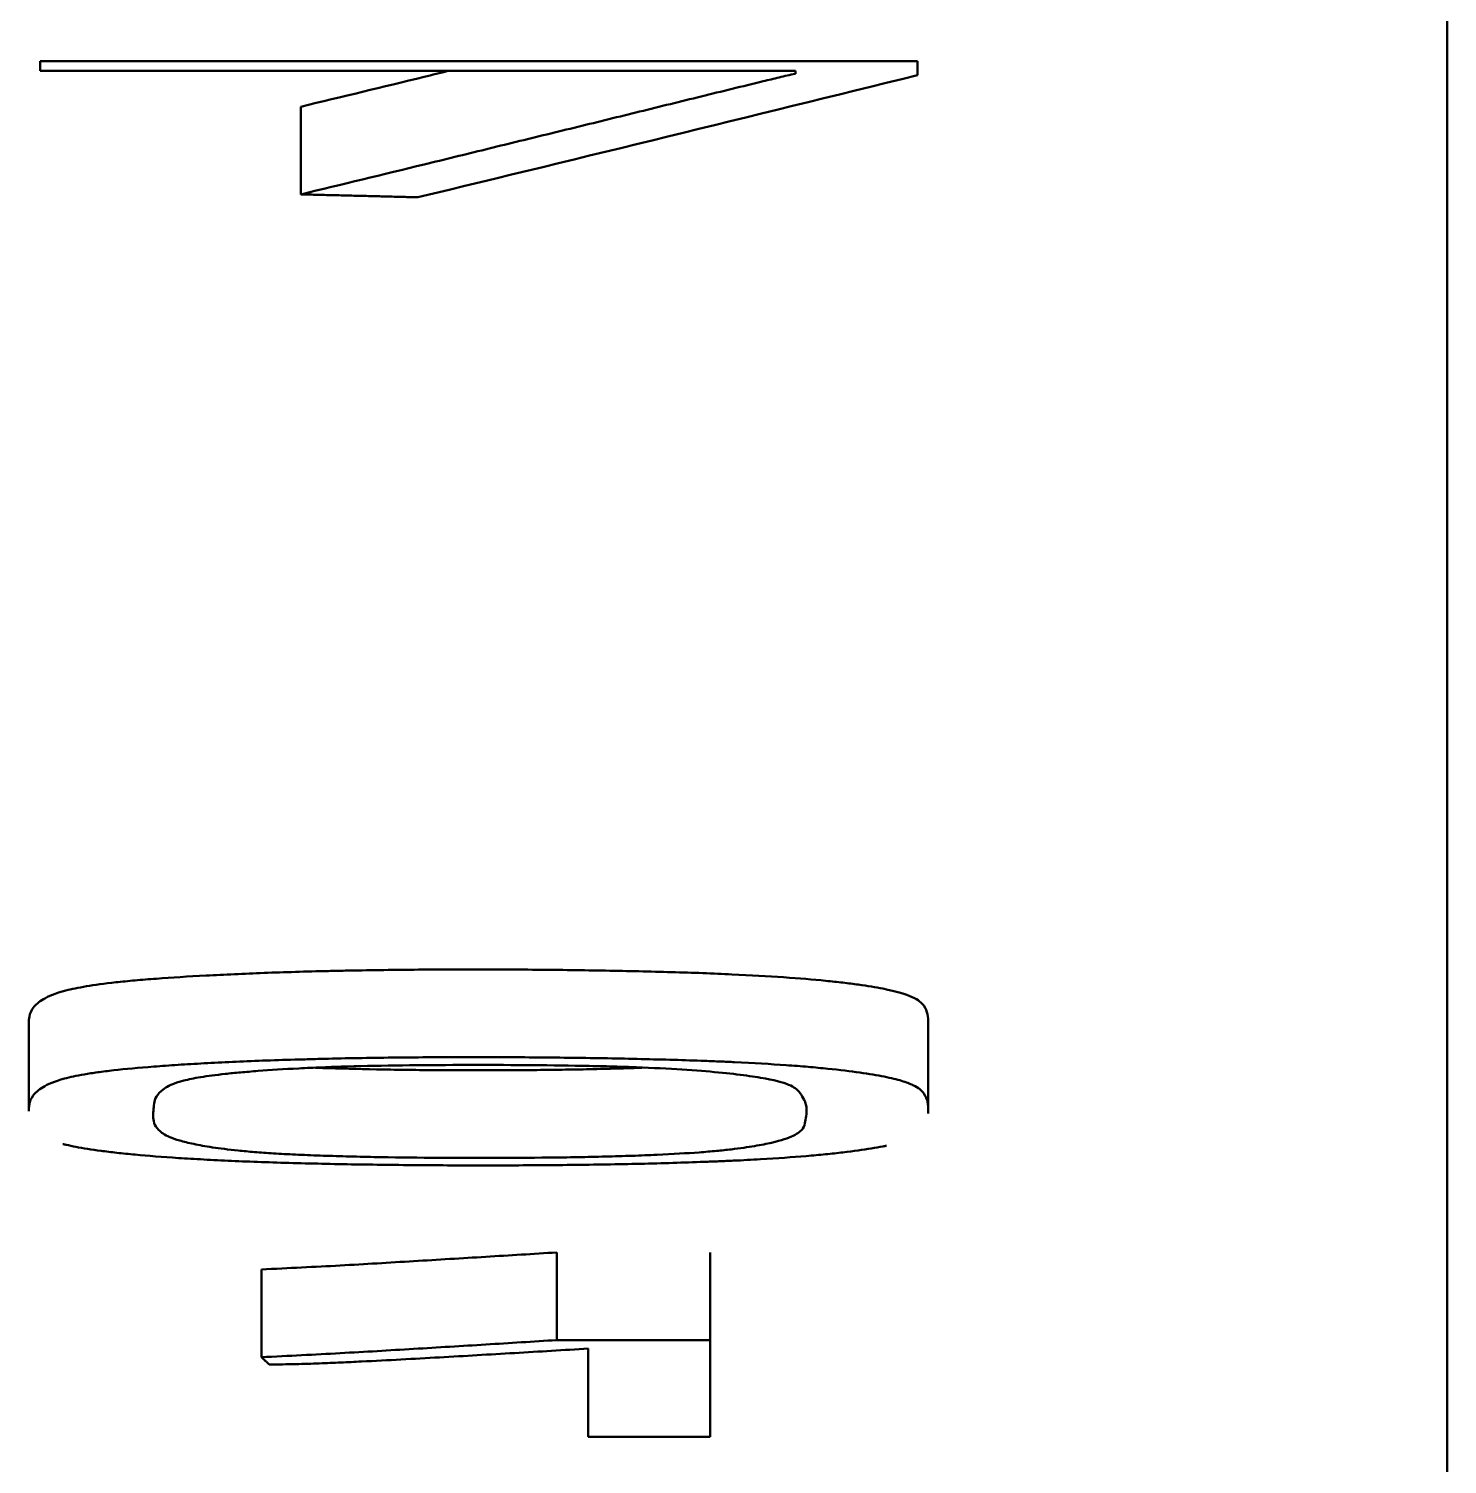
# Model space of a CAD drawing. Header units: millimetres. Extents: x 0 to 594, y 0 to 420.
# Drawn here: x 285.426 to 287.041, y 49.465 to 51.099 of the extents above; entities that cross this region are included whole.
import ezdxf

# ---------------------------------------------------------------- set-up
doc = ezdxf.new("R2010")
doc.units = ezdxf.units.MM
doc.layers.add('1', color=7, linetype='Continuous')

msp = doc.modelspace()

# ---------------------------------------------------------------- linework, layer by layer
at = {"layer": '1', "color": 7, "linetype": 'Continuous', "lineweight": 50}
for p, q in [((287.0409, 55.3034), (287.0409, 48.1354)), ((285.4391, 51.0505), (285.4391, 51.0615)), ((285.4391, 51.0615), (286.4377, 51.0615)), ((286.299, 51.0505), (285.4391, 51.0505)), ((286.299, 51.0474), (286.299, 51.0505)), ((286.4377, 51.0615), (286.4377, 51.0457)), ((285.7359, 50.91), (285.7359, 51.0098)), ((285.4262, 49.9664), (285.4262, 49.8665)), ((286.4501, 49.864), (286.4501, 49.9639)), ((286.0272, 49.6059), (286.0272, 49.7057)), ((286.2019, 49.6059), (286.2019, 49.7057)), ((285.6912, 49.5865), (285.6912, 49.6863)), ((286.2019, 49.6059), (286.0272, 49.6059)), ((286.0632, 49.5962), (286.0632, 49.4956)), ((286.2019, 49.4956), (286.2019, 49.6059)), ((286.0632, 49.4956), (286.2019, 49.4956))]:
    msp.add_line(p, q, dxfattribs=at)
msp.add_ellipse((281.4773, 1040.89), major_axis=(-21.6528, -992.85), ratio=0.314809, start_param=0.083184, end_param=0.084999, dxfattribs=at)
for points, knots in [([(285.9034, 51.0505), (285.8944, 51.0482), (285.8853, 51.046), (285.8296, 51.0324), (285.7826, 51.0211), (285.7359, 51.0098)], [0, 0, 0, 0, 0.162304, 0.162304, 1, 1, 1, 1]), ([(285.7359, 50.91), (285.7826, 50.9214), (285.8296, 50.9327), (285.8997, 50.9498), (285.9229, 50.9555), (285.9694, 50.9669), (285.9926, 50.9726), (286.0278, 50.9812), (286.0396, 50.9841), (286.0631, 50.9898), (286.0748, 50.9927), (286.1099, 51.0013), (286.1332, 51.0071), (286.1799, 51.0186), (286.2033, 51.0244), (286.2386, 51.033), (286.2504, 51.0359), (286.2683, 51.0402), (286.2743, 51.0417), (286.2833, 51.0438), (286.2863, 51.0446), (286.2924, 51.046), (286.2955, 51.0467), (286.299, 51.0474)], [0, 0, 0, 0, 0.25, 0.25, 0.375, 0.375, 0.5, 0.5, 0.5625, 0.5625, 0.625, 0.625, 0.75, 0.75, 0.875, 0.875, 0.9375, 0.9375, 0.96875, 0.96875, 0.984375, 0.984375, 1, 1, 1, 1]), ([(285.7673, 50.026), (285.7416, 50.0254), (285.7173, 50.0247), (285.6826, 50.0234), (285.6713, 50.0229), (285.6493, 50.0219), (285.6386, 50.0214), (285.6076, 50.0198), (285.5887, 50.0186), (285.563, 50.0166), (285.5549, 50.016), (285.5395, 50.0146), (285.5322, 50.0139), (285.5122, 50.0117), (285.5012, 50.0102), (285.4872, 50.0078), (285.4829, 50.007), (285.4752, 50.0054), (285.4717, 50.0046), (285.456, 50.0006), (285.4486, 49.9973), (285.4375, 49.9908), (285.4338, 49.9875), (285.4289, 49.9809), (285.4277, 49.9776), (285.4264, 49.9717), (285.4262, 49.969), (285.4262, 49.9663)], [0, 0, 0, 0, 0.073384, 0.073384, 0.110076, 0.110076, 0.146767, 0.146767, 0.220151, 0.220151, 0.256843, 0.256843, 0.293535, 0.293535, 0.366919, 0.366919, 0.40361, 0.40361, 0.440302, 0.440302, 0.58707, 0.58707, 0.733837, 0.733837, 0.880605, 0.880605, 1, 1, 1, 1]), ([(286.4501, 49.9638), (286.4501, 49.9649), (286.4501, 49.9659), (286.45, 49.9702), (286.45, 49.9735), (286.4486, 49.98), (286.4474, 49.9833), (286.4438, 49.9882), (286.4423, 49.9898), (286.4382, 49.9931), (286.4355, 49.9947), (286.4248, 49.9996), (286.4142, 50.0028), (286.3904, 50.0075), (286.3812, 50.009), (286.365, 50.0113), (286.3591, 50.012), (286.3467, 50.0135), (286.3402, 50.0142), (286.3191, 50.0163), (286.3034, 50.0176), (286.2676, 50.0201), (286.248, 50.0212), (286.2161, 50.0227), (286.205, 50.0232), (286.182, 50.024), (286.1701, 50.0244), (286.1335, 50.0254), (286.1085, 50.026), (286.0573, 50.0269), (286.0312, 50.0273), (285.9912, 50.0276), (285.9778, 50.0277), (285.9512, 50.0278), (285.9378, 50.0278), (285.898, 50.0278), (285.8715, 50.0276), (285.832, 50.0272), (285.8188, 50.027), (285.7993, 50.0266), (285.7896, 50.0265), (285.78, 50.0263), (285.7736, 50.0261), (285.7705, 50.0261), (285.7673, 50.026)], [0, 0, 0, 0, 0.034801, 0.034801, 0.142045, 0.142045, 0.24929, 0.24929, 0.302912, 0.302912, 0.356534, 0.356534, 0.463778, 0.463778, 0.5174, 0.5174, 0.544211, 0.544211, 0.571023, 0.571023, 0.624645, 0.624645, 0.678267, 0.678267, 0.705078, 0.705078, 0.731889, 0.731889, 0.785511, 0.785511, 0.839133, 0.839133, 0.865945, 0.865945, 0.892756, 0.892756, 0.946378, 0.946378, 0.973189, 0.973189, 0.986594, 0.993297, 0.993297, 1, 1, 1, 1]), ([(285.4262, 49.8665), (285.4262, 49.8691), (285.4264, 49.8717), (285.4276, 49.8776), (285.4288, 49.8809), (285.4335, 49.8874), (285.4371, 49.8906), (285.448, 49.8971), (285.455, 49.9004), (285.4731, 49.9052), (285.4803, 49.9068), (285.4941, 49.9092), (285.4992, 49.91), (285.5103, 49.9115), (285.5164, 49.9123), (285.5361, 49.9145), (285.5514, 49.9159), (285.5773, 49.9179), (285.5866, 49.9186), (285.6057, 49.9198), (285.6157, 49.9204), (285.6467, 49.9221), (285.6688, 49.9231), (285.7043, 49.9244), (285.7165, 49.9248), (285.7353, 49.9253), (285.7447, 49.9256), (285.7559, 49.9259), (285.7608, 49.926), (285.764, 49.9261), (285.7657, 49.9261), (285.7673, 49.9262)], [0, 0, 0, 0, 0.116868, 0.116868, 0.264057, 0.264057, 0.411245, 0.411245, 0.558434, 0.558434, 0.632028, 0.632028, 0.668825, 0.668825, 0.705623, 0.705623, 0.779217, 0.779217, 0.816014, 0.816014, 0.852811, 0.852811, 0.926406, 0.926406, 0.963203, 0.963203, 0.981601, 0.990801, 0.9954, 0.9954, 1, 1, 1, 1]), ([(285.7673, 49.9262), (285.7928, 49.9268), (285.8187, 49.9272), (285.8714, 49.9278), (285.8982, 49.9279), (285.9525, 49.928), (285.9794, 49.9279), (286.0326, 49.9274), (286.0589, 49.9271), (286.0979, 49.9264), (286.1108, 49.9261), (286.136, 49.9255), (286.1607, 49.9249), (286.1844, 49.9241), (286.2018, 49.9235), (286.2075, 49.9232), (286.2188, 49.9228), (286.2243, 49.9225), (286.2513, 49.9213), (286.2707, 49.9201), (286.2971, 49.9182), (286.3054, 49.9176), (286.3212, 49.9162), (286.3287, 49.9155), (286.3496, 49.9134), (286.3617, 49.9119), (286.3829, 49.9089), (286.392, 49.9074), (286.4039, 49.905), (286.4075, 49.9042), (286.4141, 49.9026), (286.423, 49.9002), (286.4378, 49.8946), (286.4429, 49.8897), (286.4475, 49.8832), (286.4487, 49.88), (286.45, 49.8735), (286.4501, 49.8703), (286.4501, 49.866), (286.4501, 49.865), (286.4501, 49.864)], [0, 0, 0, 0, 0.053674, 0.053674, 0.107348, 0.107348, 0.161022, 0.161022, 0.214696, 0.214696, 0.241533, 0.241533, 0.26837, 0.295207, 0.295207, 0.308625, 0.308625, 0.322044, 0.322044, 0.375718, 0.375718, 0.402555, 0.402555, 0.429392, 0.429392, 0.483066, 0.483066, 0.53674, 0.53674, 0.563577, 0.563577, 0.590414, 0.644088, 0.751436, 0.751436, 0.858784, 0.858784, 0.966132, 0.966132, 1, 1, 1, 1]), ([(286.1103, 49.9167), (286.1302, 49.9161), (286.1478, 49.9152), (286.1798, 49.9133), (286.1942, 49.9122), (286.2193, 49.9099), (286.2302, 49.9087), (286.2494, 49.9062), (286.2577, 49.9049), (286.2789, 49.901), (286.2878, 49.8983), (286.2964, 49.8943), (286.2984, 49.8929), (286.3016, 49.8902), (286.3028, 49.8888), (286.3081, 49.882), (286.3107, 49.8765), (286.3122, 49.8656), (286.3112, 49.8602), (286.3097, 49.852), (286.3088, 49.848), (286.305, 49.8439), (286.3015, 49.8412), (286.2993, 49.8399), (286.2909, 49.8358), (286.2829, 49.8332), (286.2663, 49.8293), (286.2599, 49.828), (286.2486, 49.8261), (286.2445, 49.8255), (286.2356, 49.8242), (286.2261, 49.823), (286.215, 49.8218), (286.2029, 49.8207), (286.1964, 49.8201), (286.1753, 49.8186), (286.1595, 49.8176), (286.1323, 49.8164), (286.1228, 49.816), (286.1032, 49.8154), (286.0931, 49.8151), (286.0724, 49.8146), (286.0618, 49.8143), (286.0402, 49.8139), (286.0293, 49.8138), (285.9964, 49.8134), (285.9742, 49.8132), (285.9406, 49.8132), (285.9293, 49.8132), (285.9068, 49.8132), (285.8957, 49.8133), (285.8625, 49.8136), (285.8407, 49.8138), (285.8086, 49.8145), (285.798, 49.8147), (285.7774, 49.8153), (285.7574, 49.8159), (285.7389, 49.8166), (285.7255, 49.8173), (285.7212, 49.8175), (285.7128, 49.8179), (285.7088, 49.8182), (285.6972, 49.8189), (285.69, 49.8194), (285.6767, 49.8205), (285.6705, 49.8211), (285.6533, 49.8228), (285.6438, 49.824), (285.6272, 49.8265), (285.6202, 49.8278), (285.6109, 49.8298), (285.608, 49.8304), (285.6027, 49.8317), (285.5954, 49.8337), (285.5899, 49.8357), (285.5807, 49.8396), (285.577, 49.8423), (285.569, 49.8503), (285.5678, 49.8556), (285.5678, 49.8637), (285.5681, 49.8663), (285.5685, 49.8717), (285.569, 49.8798), (285.5737, 49.8879), (285.5844, 49.8946), (285.5869, 49.896), (285.5935, 49.8987), (285.5976, 49.9), (285.6053, 49.902), (285.6082, 49.9026), (285.6147, 49.9039), (285.6182, 49.9046), (285.6299, 49.9065), (285.6391, 49.9077), (285.6553, 49.9095), (285.6611, 49.91), (285.6735, 49.9111), (285.6802, 49.9117), (285.7012, 49.9133), (285.7166, 49.9143), (285.7421, 49.9156), (285.7511, 49.916), (285.7697, 49.9167), (285.7793, 49.9171), (285.8089, 49.9179), (285.8298, 49.9183), (285.8734, 49.9189), (285.8953, 49.919), (285.9392, 49.9191), (285.9613, 49.9191), (286.0053, 49.9188), (286.0271, 49.9186), (286.059, 49.918), (286.0696, 49.9178), (286.0851, 49.9175), (286.0903, 49.9173), (286.0979, 49.9171), (286.1004, 49.917), (286.1053, 49.9169), (286.1078, 49.9168), (286.1103, 49.9167)], [0, 0, 0, 0, 0.015625, 0.015625, 0.03125, 0.03125, 0.046875, 0.046875, 0.0625, 0.0625, 0.09375, 0.09375, 0.109375, 0.109375, 0.125, 0.125, 0.1875, 0.1875, 0.25, 0.25, 0.28125, 0.296875, 0.296875, 0.3125, 0.3125, 0.34375, 0.34375, 0.359375, 0.359375, 0.367187, 0.367187, 0.375, 0.382812, 0.382812, 0.390625, 0.390625, 0.40625, 0.40625, 0.414062, 0.414062, 0.421875, 0.421875, 0.429687, 0.429687, 0.4375, 0.4375, 0.453125, 0.453125, 0.460937, 0.460937, 0.46875, 0.46875, 0.484375, 0.484375, 0.492187, 0.492187, 0.5, 0.507812, 0.507812, 0.511719, 0.511719, 0.515625, 0.515625, 0.523437, 0.523437, 0.53125, 0.53125, 0.546875, 0.546875, 0.5625, 0.5625, 0.570312, 0.570312, 0.578125, 0.59375, 0.59375, 0.625, 0.625, 0.6875, 0.6875, 0.71875, 0.71875, 0.75, 0.8125, 0.8125, 0.828125, 0.828125, 0.84375, 0.84375, 0.851562, 0.851562, 0.859375, 0.859375, 0.875, 0.875, 0.882813, 0.882813, 0.890625, 0.890625, 0.90625, 0.90625, 0.914063, 0.914063, 0.921875, 0.921875, 0.9375, 0.9375, 0.953125, 0.953125, 0.96875, 0.96875, 0.984375, 0.984375, 0.992188, 0.992188, 0.996094, 0.996094, 0.998047, 0.998047, 1, 1, 1, 1]), ([(285.7525, 49.9159), (285.7599, 49.9156), (285.7676, 49.9154), (285.7957, 49.9145), (285.8166, 49.9141), (285.8489, 49.9136), (285.8598, 49.9134), (285.882, 49.9132), (285.8931, 49.9131), (285.9265, 49.913), (285.9488, 49.913), (285.9823, 49.9131), (285.9935, 49.9132), (286.0156, 49.9134), (286.0374, 49.9137), (286.0587, 49.9141), (286.0796, 49.9146), (286.0899, 49.9148), (286.1083, 49.9154), (286.1163, 49.9156), (286.1241, 49.9159)], [0, 0, 0, 0, 0.067724, 0.067724, 0.240048, 0.240048, 0.326211, 0.326211, 0.412373, 0.412373, 0.584698, 0.584698, 0.67086, 0.67086, 0.757022, 0.843185, 0.843185, 0.929347, 0.929347, 1, 1, 1, 1]), ([(286.4027, 49.8272), (286.4013, 49.8269), (286.3999, 49.8266), (286.3943, 49.8255), (286.39, 49.8248), (286.3759, 49.8225), (286.3652, 49.821), (286.3468, 49.8188), (286.3402, 49.8181), (286.3263, 49.8167), (286.3189, 49.816), (286.2956, 49.8141), (286.2784, 49.8128), (286.2494, 49.8112), (286.2392, 49.8106), (286.223, 49.8099), (286.2175, 49.8096), (286.2063, 49.8092), (286.2006, 49.809), (286.1719, 49.8079), (286.1477, 49.8072), (286.1097, 49.8063), (286.0968, 49.8061), (286.0706, 49.8056), (286.0574, 49.8054), (286.0177, 49.805), (285.9909, 49.8048), (285.9505, 49.8047), (285.9369, 49.8047), (285.9097, 49.8048), (285.8961, 49.8048), (285.8558, 49.8051), (285.8294, 49.8054), (285.7904, 49.806), (285.7775, 49.8062), (285.7519, 49.8068), (285.7392, 49.8071), (285.7023, 49.8081), (285.679, 49.8089), (285.6462, 49.8104), (285.6356, 49.8109), (285.6153, 49.812), (285.6057, 49.8125), (285.5783, 49.8143), (285.562, 49.8156), (285.54, 49.8177), (285.533, 49.8184), (285.5201, 49.8198), (285.5142, 49.8206), (285.4974, 49.8228), (285.488, 49.8243), (285.4759, 49.8266), (285.4723, 49.8274), (285.4675, 49.8285), (285.4662, 49.8288), (285.4649, 49.8291)], [0, 0, 0, 0, 0.011047, 0.011047, 0.041562, 0.041562, 0.102594, 0.102594, 0.13311, 0.13311, 0.163625, 0.163625, 0.224657, 0.224657, 0.255172, 0.255172, 0.27043, 0.27043, 0.285688, 0.285688, 0.34672, 0.34672, 0.377235, 0.377235, 0.407751, 0.407751, 0.468782, 0.468782, 0.499298, 0.499298, 0.529814, 0.529814, 0.590845, 0.590845, 0.621361, 0.621361, 0.651877, 0.651877, 0.712908, 0.712908, 0.743424, 0.743424, 0.77394, 0.77394, 0.834971, 0.834971, 0.865487, 0.865487, 0.896002, 0.896002, 0.957034, 0.957034, 0.98755, 0.98755, 1, 1, 1, 1]), ([(285.6912, 49.6863), (285.7066, 49.687), (285.7218, 49.6878), (285.7517, 49.6893), (285.7663, 49.69), (285.7949, 49.6916), (285.8089, 49.6924), (285.8367, 49.6941), (285.8505, 49.6949), (285.8919, 49.6974), (285.9193, 49.699), (285.9736, 49.7024), (286.0005, 49.704), (286.0272, 49.7057)], [0, 0, 0, 0, 0.125, 0.125, 0.25, 0.25, 0.375, 0.375, 0.5, 0.5, 0.75, 0.75, 1, 1, 1, 1]), ([(286.0272, 49.6059), (286.0005, 49.6042), (285.9736, 49.6025), (285.9193, 49.5992), (285.8919, 49.5975), (285.8505, 49.5951), (285.8367, 49.5942), (285.8089, 49.5926), (285.7949, 49.5918), (285.7663, 49.5902), (285.7517, 49.5894), (285.7219, 49.5879), (285.7066, 49.5872), (285.6912, 49.5865)], [0, 0, 0, 0, 0.25, 0.25, 0.5, 0.5, 0.625, 0.625, 0.75, 0.75, 0.875, 0.875, 1, 1, 1, 1]), ([(285.6999, 49.5782), (285.7051, 49.5782), (285.7102, 49.5782), (285.7202, 49.5784), (285.7252, 49.5784), (285.735, 49.5786), (285.7396, 49.5788), (285.7484, 49.579), (285.7527, 49.5792), (285.7653, 49.5797), (285.7735, 49.58), (285.7894, 49.5808), (285.7972, 49.5811), (285.8203, 49.5823), (285.8352, 49.583), (285.8647, 49.5846), (285.8793, 49.5854), (285.9226, 49.5879), (285.951, 49.5895), (286.0074, 49.5929), (286.0354, 49.5945), (286.0632, 49.5962)], [0, 0, 0, 0, 0.03125, 0.03125, 0.0625, 0.0625, 0.09375, 0.09375, 0.125, 0.125, 0.1875, 0.1875, 0.25, 0.25, 0.375, 0.375, 0.5, 0.5, 0.75, 0.75, 1, 1, 1, 1])]:
    msp.add_open_spline(points, degree=3, knots=knots, dxfattribs=at)
for points, weights in [([(285.8691, 50.9067), (285.8025, 50.9084), (285.7359, 50.91)], [0.500000129147, 0.499999870853, 0.500000129147]), ([(285.6912, 49.5865), (285.6955, 49.5823), (285.6999, 49.5782)], [0.499999983687, 0.500000016313, 0.499999983687])]:
    msp.add_rational_spline(points, weights, degree=2, dxfattribs=at)

doc.saveas('drawing.dxf')
